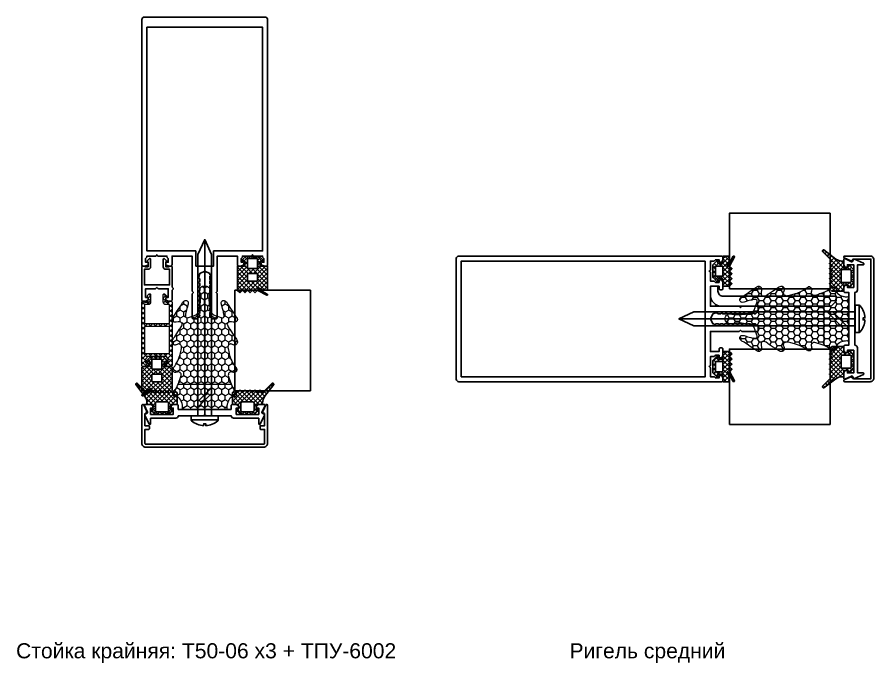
# Model space of a CAD drawing. Header units: millimetres. Extents: x 1744 to 18744, y -2272 to 2782.
# Drawn here: x 10888.4 to 11228.9, y 1152.5 to 1409.4 of the extents above; entities that cross this region are included whole.
import ezdxf

# ---------------------------------------------------------------- set-up
doc = ezdxf.new("R2010")
doc.units = ezdxf.units.MM
doc.linetypes.add('HIDDEN', pattern=[0.375, 0.25, -0.125])
for name, color, linetype, lineweight in [('2', 3, 'HIDDEN', 13), ('Уплотнители', 1, 'Continuous', 20), ('Штриховка', 1, 'Continuous', 5)]:
    doc.layers.add(name, color=color, linetype=linetype, lineweight=lineweight)
doc.layers.add('Steklopaket', color=5, linetype='Continuous')
doc.layers.add('подписи', color=7, linetype='Continuous')
doc.styles.get("Standard").update_dxf_attribs({"font": 'arial.ttf'})

# ---------------------------------------------------------------- blocks, each defined once
blk = doc.blocks.new('КП45548')
at = {"color": 146, "true_color": 0x105689}
blk.add_lwpolyline([(-25, 21.5, 0.414214), (-24.5, 21), (-23.57, 21, 0.116434), (-23.44, 21.03), (-22.67, 21.42, 0.284079), (-22.5, 21.69), (-22.5, 22.2, 0.414214), (-22.8, 22.5), (-23.5, 22.5), (-23.5, 24), (-23.09, 24.41, 0.198912), (-23, 24.62), (-23, 25), (-19.44, 25, 0.284079), (-19.17, 25.17), (-19, 25.5), (-18.83, 25.17, 0.284079), (-18.56, 25), (-15, 25), (-15, 24.62, 0.198912), (-14.91, 24.41), (-14.5, 24), (-14.5, 22.5), (-15.2, 22.5, 0.414214), (-15.5, 22.2), (-15.5, 21.69, 0.284079), (-15.33, 21.42), (-14.56, 21.03, 0.116434), (-14.43, 21), (-13.5, 21, 0.414214), (-13, 21.5), (-13, 25), (-5, 25), (-5, 11.12, 0.198912), (-4.91, 10.91), (-4.5, 10.5), (-4.91, 10.09, 0.198912), (-5, 9.88), (-5, 0.5, 0.414214), (-4.5, 0), (-3.12, 0, 0.198912), (-2.91, 0.09), (-2.09, 0.91, 0.198912), (-2, 1.12), (-2, 1.46, 0.284079), (-2.17, 1.73), (-2.5, 1.9), (-2.17, 2.07, 0.284079), (-2, 2.34), (-2, 3.26, 0.284079), (-2.17, 3.53), (-2.5, 3.7), (-2.17, 3.87, 0.284079), (-2, 4.14), (-2, 5.06, 0.284079), (-2.17, 5.33), (-2.5, 5.5), (-2.17, 5.67, 0.284079), (-2, 5.94), (-2, 6.86, 0.284079), (-2.17, 7.13), (-2.5, 7.3), (-2.17, 7.47, 0.284079), (-2, 7.74), (-2, 8.66, 0.284079), (-2.17, 8.93), (-2.5, 9.1), (-2.17, 9.27, 0.284079), (-2, 9.54), (-2, 10.46, 0.284079), (-2.17, 10.73), (-2.5, 10.9), (-2.17, 11.07, 0.284079), (-2, 11.34), (-2, 12.26, 0.284079), (-2.17, 12.53), (-2.5, 12.7), (-2.17, 12.87, 0.284079), (-2, 13.14), (-2, 14.06, 0.284079), (-2.17, 14.33), (-2.5, 14.5), (-2.17, 14.67, 0.284079), (-2, 14.94), (-2, 15.86, 0.284079), (-2.17, 16.13), (-2.5, 16.3), (-2, 18), (0, 19), (2, 18), (2, 17.64, 0.284079), (2.17, 17.37), (2.5, 17.2), (2.17, 17.03, 0.284079), (2, 16.76), (2, 15.84, 0.284079), (2.17, 15.57), (2.5, 15.4), (2.17, 15.23, 0.284079), (2, 14.96), (2, 14.04, 0.284079), (2.17, 13.77), (2.5, 13.6), (2.17, 13.43, 0.284079), (2, 13.16), (2, 12.24, 0.284079), (2.17, 11.97), (2.5, 11.8), (2.17, 11.63, 0.284079), (2, 11.36), (2, 10.44, 0.284079), (2.17, 10.17), (2.5, 10), (2.17, 9.83, 0.284079), (2, 9.56), (2, 8.64, 0.284079), (2.17, 8.37), (2.5, 8.2), (2.17, 8.03, 0.284079), (2, 7.76), (2, 6.84, 0.284079), (2.17, 6.57), (2.5, 6.4), (2.17, 6.23, 0.284079), (2, 5.96), (2, 5.04, 0.284079), (2.17, 4.77), (2.5, 4.6), (2.17, 4.43, 0.284079), (2, 4.16), (2, 3.24, 0.284079), (2.17, 2.97), (2.5, 2.8), (2.17, 2.63, 0.284079), (2, 2.36), (2, 1.12, 0.198912), (2.09, 0.91), (2.91, 0.09, 0.198912), (3.12, 0), (4.5, 0, 0.414214), (5, 0.5), (5, 9.88, 0.198912), (4.91, 10.09), (4.5, 10.5), (4.91, 10.91, 0.198912), (5, 11.12), (5, 25), (13, 25), (13, 21.5, 0.414214), (13.5, 21), (14.43, 21, 0.116434), (14.56, 21.03), (15.33, 21.42, 0.284079), (15.5, 21.69), (15.5, 22.2, 0.414214), (15.2, 22.5), (14.5, 22.5), (14.5, 24), (14.91, 24.41, 0.198912), (15, 24.62), (15, 25), (18.56, 25, 0.284079), (18.83, 25.17), (19, 25.5), (19.17, 25.17, 0.284079), (19.44, 25), (23, 25), (23, 24.62, 0.198912), (23.09, 24.41), (23.5, 24), (23.5, 22.5), (22.8, 22.5, 0.414214), (22.5, 22.2), (22.5, 21.69, 0.284079), (22.67, 21.42), (23.44, 21.03, 0.116434), (23.57, 21), (24.5, 21, 0.414214), (25, 21.5), (25, 119, 0.414214), (24, 120), (-24, 120, 0.414214), (-25, 119)], format="xyb", close=True, dxfattribs=at)
blk.add_lwpolyline([(-3.5, 27), (-3.5, 21), (3.5, 21), (3.5, 27), (23, 27), (23, 116), (-23, 116), (-23, 27)], close=True, dxfattribs=at)
blk = doc.blocks.new('ТПУ-6002')
at = {"true_color": 0xafd9aa}
h = blk.add_hatch(dxfattribs=at)
h.set_pattern_fill('ANSI37', color=9, scale=10, angle=180, style=0)
h.set_pattern_definition([(225, (359.6389, 110.4286), (0.8838835, -0.8838835), []), (315, (359.6389, 110.4286), (0.8838835, 0.8838835), [])])
edge = h.paths.add_edge_path(flags=16)
edge.add_line((1.75, -1), (-1.75, -1))
edge.add_arc((-1.75, -1.25), 0.25, 90, 180)
edge.add_line((-2, -1.25), (-2, -4.75))
edge.add_arc((-1.75, -4.75), 0.25, 180, 270)
edge.add_line((-1.75, -5), (1.75, -5))
edge.add_arc((1.75, -4.75), 0.25, 270, 360)
edge.add_line((2, -4.75), (2, -1.25))
edge.add_arc((1.75, -1.25), 0.25, 0, 90)
edge = h.paths.add_edge_path()
edge.add_line((2.37, -12.66), (4.04, -13.57))
edge.add_arc((4.16, -13.35), 0.25, 241.5196, 270)
edge.add_line((4.16, -13.6), (5.75, -13.6))
edge.add_arc((5.75, -13.35), 0.25, 270, 360)
edge.add_line((6, -13.35), (6, -4.25))
edge.add_arc((5.75, -4.25), 0.25, 0, 90)
edge.add_line((5.75, -4), (3.25, -4))
edge.add_arc((3.25, -3.75), 0.25, 180, 270, ccw=False)
edge.add_line((3, -3.75), (3, -2.25))
edge.add_arc((3.25, -2.25), 0.25, 90, 180, ccw=False)
edge.add_line((3.25, -2), (3.9, -2))
edge.add_arc((3.9, -1.75), 0.25, 270, 405.0646)
edge.add_line((4.08, -1.57), (2.57, -0.07))
edge.add_arc((2.4, -0.25), 0.25, 45.0646, 90)
edge.add_line((2.4, 0), (-2.4, 0))
edge.add_arc((-2.4, -0.25), 0.25, 90, 134.9354)
edge.add_line((-2.57, -0.07), (-4.08, -1.57))
edge.add_arc((-3.9, -1.75), 0.25, 134.9354, 270)
edge.add_line((-3.9, -2), (-3.25, -2))
edge.add_arc((-3.25, -2.25), 0.25, 0, 90, ccw=False)
edge.add_line((-3, -2.25), (-3, -3.75))
edge.add_arc((-3.25, -3.75), 0.25, -90, 0, ccw=False)
edge.add_line((-3.25, -4), (-5.75, -4))
edge.add_arc((-5.75, -4.25), 0.25, 90, 180)
edge.add_line((-6, -4.25), (-6, -13.5))
edge.add_arc((-5.75, -13.5), 0.25, 180, 225)
edge.add_line((-5.93, -13.67), (-5.18, -14.42))
edge.add_arc((-5, -14.25), 0.25, 225, 315)
edge.add_line((-4.82, -14.42), (-4.18, -13.78))
edge.add_arc((-4, -13.95), 0.25, 45, 135, ccw=False)
edge.add_line((-3.82, -13.78), (-3.18, -14.42))
edge.add_arc((-3, -14.25), 0.25, 225, 315)
edge.add_line((-2.82, -14.42), (-2.18, -13.78))
edge.add_arc((-2, -13.95), 0.25, 45, 135, ccw=False)
edge.add_line((-1.82, -13.78), (-1.18, -14.42))
edge.add_arc((-1, -14.25), 0.25, 225, 315)
edge.add_line((-0.82, -14.42), (-0.18, -13.78))
edge.add_arc((0, -13.95), 0.25, 45, 135, ccw=False)
edge.add_line((0.18, -13.78), (0.82, -14.42))
edge.add_arc((1, -14.25), 0.25, 225, 315)
edge.add_line((1.18, -14.42), (1.87, -13.73))
edge.add_arc((2.04, -13.91), 0.25, 61.5196, 135, ccw=False)
edge.add_line((2.16, -13.69), (5.63, -15.57))
edge.add_arc((5.75, -15.35), 0.25, 241.5196, 421.5196)
edge.add_line((5.87, -15.13), (2.13, -13.1))
edge.add_arc((2.25, -12.88), 0.25, 61.5196, 241.5196, ccw=False)
edge = h.paths.add_edge_path(flags=16)
edge.add_line((1.75, -7), (-1.75, -7))
edge.add_arc((-1.75, -7.25), 0.25, 90, 180)
edge.add_line((-2, -7.25), (-2, -9.75))
edge.add_arc((-1.75, -9.75), 0.25, 180, 270)
edge.add_line((-1.75, -10), (1.75, -10))
edge.add_arc((1.75, -9.75), 0.25, 270, 360)
edge.add_line((2, -9.75), (2, -7.25))
edge.add_arc((1.75, -7.25), 0.25, 0, 90)
at = {"color": 9, "true_color": 0xafd9aa}
for points in [[(2.37, -12.66), (4.04, -13.57, 0.124913), (4.16, -13.6), (5.75, -13.6, 0.414214), (6, -13.35), (6, -4.25, 0.414214), (5.75, -4), (3.25, -4, -0.414214), (3, -3.75), (3, -2.25, -0.414214), (3.25, -2), (3.9, -2, 0.668587), (4.08, -1.57), (2.57, -0.07, 0.198619), (2.4, 0), (-2.4, 0, 0.198619), (-2.57, -0.07), (-4.08, -1.57, 0.668587), (-3.9, -2), (-3.25, -2, -0.414214), (-3, -2.25), (-3, -3.75, -0.414214), (-3.25, -4), (-5.75, -4, 0.414214), (-6, -4.25), (-6, -13.5, 0.198912), (-5.93, -13.67), (-5.18, -14.42, 0.414214), (-4.82, -14.42), (-4.18, -13.78, -0.414214), (-3.82, -13.78), (-3.18, -14.42, 0.414214), (-2.82, -14.42), (-2.18, -13.78, -0.414214), (-1.82, -13.78), (-1.18, -14.42, 0.414214), (-0.82, -14.42), (-0.18, -13.78, -0.414214), (0.18, -13.78), (0.82, -14.42, 0.414214), (1.18, -14.42), (1.87, -13.73, -0.332076), (2.16, -13.69), (5.63, -15.57, 1), (5.87, -15.13), (2.13, -13.1, -1)], [(1.75, -1), (-1.75, -1, 0.414214), (-2, -1.25), (-2, -4.75, 0.414214), (-1.75, -5), (1.75, -5, 0.414214), (2, -4.75), (2, -1.25, 0.414214)], [(1.75, -7), (-1.75, -7, 0.414214), (-2, -7.25), (-2, -9.75, 0.414214), (-1.75, -10), (1.75, -10, 0.414214), (2, -9.75), (2, -7.25, 0.414214)]]:
    blk.add_lwpolyline(points, format="xyb", close=True, dxfattribs=at)
blk = doc.blocks.new('КПС 917')
blk.add_lwpolyline([(10.5, 1.08), (0.62, 1.08, 0.198912), (0.41, 0.99), (0, 0.58), (-0.41, 0.99, 0.198912), (-0.62, 1.08), (-10.5, 1.08, 0.414214), (-11.5, 2.08), (-21.5, 2.08), (-21.5, 4.28, 0.414214), (-21.8, 4.58), (-21.83, 4.58, 0.291473), (-22.1, 4.41), (-23.77, 0.83, 0.414214), (-23.63, 0.43), (-22.87, 0.08, -0.414214), (-22.73, -0.32), (-23.97, -2.99, 0.548619), (-23.7, -3.42), (-21.57, -3.42, 0.116434), (-21.44, -3.39), (-20.67, -3, 0.284079), (-20.5, -2.73), (-20.5, -2.22, 0.414214), (-20.8, -1.92), (-21.5, -1.92), (-21.5, 0.58), (-12.5, 0.58), (-12.5, -1.92), (-13.2, -1.92, 0.414214), (-13.5, -2.22), (-13.5, -2.73, 0.284079), (-13.33, -3), (-12.56, -3.39, 0.116434), (-12.43, -3.42), (-11, -3.42, 0.414214), (-10.5, -2.92), (-10.5, -1.42), (10.5, -1.42), (10.5, -2.92, 0.414214), (11, -3.42), (12.43, -3.42, 0.116434), (12.56, -3.39), (13.33, -3, 0.284079), (13.5, -2.73), (13.5, -2.22, 0.414214), (13.2, -1.92), (12.5, -1.92), (12.5, 0.58), (21.5, 0.58), (21.5, -1.92), (20.8, -1.92, 0.414214), (20.5, -2.22), (20.5, -2.73, 0.284079), (20.67, -3), (21.44, -3.39, 0.116434), (21.57, -3.42), (23.7, -3.42, 0.548619), (23.97, -2.99), (22.73, -0.32, -0.414214), (22.87, 0.08), (23.63, 0.43, 0.414214), (23.77, 0.83), (22.1, 4.41, 0.291473), (21.83, 4.58), (21.8, 4.58, 0.414214), (21.5, 4.28), (21.5, 2.08), (11.5, 2.08, 0.414214)], format="xyb", close=True)
blk = doc.blocks.new('ТПУ-007ММ')
at = {"true_color": 0xafd9aa}
h = blk.add_hatch(dxfattribs=at)
h.set_pattern_fill('ANSI37', color=9, scale=10, angle=180, style=0)
h.set_pattern_definition([(225, (-3851.0623, 2334.4012), (0.88388348, -0.88388348), []), (315, (-3851.0623, 2334.4012), (0.88388348, 0.88388348), [])])
edge = h.paths.add_edge_path(flags=16)
edge.add_line((2.1, -1), (-2.1, -1))
edge.add_arc((-2.1, -1.5), 0.5, 90, 180)
edge.add_line((-2.6, -1.5), (-2.6, -4.5))
edge.add_arc((-2.1, -4.5), 0.5, 180, 270)
edge.add_line((-2.1, -5), (2.1, -5))
edge.add_arc((2.1, -4.5), 0.5, 270, 360)
edge.add_line((2.6, -4.5), (2.6, -1.5))
edge.add_arc((2.1, -1.5), 0.5, 0, 90)
edge = h.paths.add_edge_path()
edge.add_arc((-3.85, -2.25), 0.25, 0, 90, ccw=False)
edge.add_line((-3.6, -2.25), (-3.6, -3.75))
edge.add_arc((-3.85, -3.75), 0.25, -90, 0, ccw=False)
edge.add_line((-3.85, -4), (-5.75, -4))
edge.add_arc((-5.75, -4.25), 0.25, 90, 180)
edge.add_line((-6, -4.25), (-6, -8.62))
edge.add_arc((-5.8, -8.62), 0.2, 180, 225)
edge.add_line((-5.94, -8.76), (-5.18, -9.53))
edge.add_arc((-5, -9.35), 0.25, 225, 315)
edge.add_line((-4.82, -9.53), (-4.18, -8.88))
edge.add_arc((-4, -9.06), 0.25, 45, 135, ccw=False)
edge.add_line((-3.82, -8.88), (-3.18, -9.53))
edge.add_arc((-3, -9.35), 0.25, 225, 315)
edge.add_line((-2.82, -9.53), (-2.18, -8.88))
edge.add_arc((-2, -9.06), 0.25, 45, 135, ccw=False)
edge.add_line((-1.82, -8.88), (-1.18, -9.53))
edge.add_arc((-1, -9.35), 0.25, 225, 315)
edge.add_line((-0.82, -9.53), (-0.18, -8.88))
edge.add_arc((0, -9.06), 0.25, 45, 135, ccw=False)
edge.add_line((0.18, -8.88), (0.82, -9.53))
edge.add_arc((1, -9.35), 0.25, 225, 315)
edge.add_line((1.18, -9.53), (1.82, -8.88))
edge.add_arc((2, -9.06), 0.25, 45, 135, ccw=False)
edge.add_line((2.18, -8.88), (2.82, -9.53))
edge.add_arc((3, -9.35), 0.25, 225, 315)
edge.add_line((3.18, -9.53), (3.82, -8.88))
edge.add_arc((4, -9.06), 0.25, 45, 135, ccw=False)
edge.add_line((4.18, -8.88), (4.82, -9.53))
edge.add_arc((5, -9.35), 0.25, 225, 315)
edge.add_line((5.18, -9.53), (5.82, -8.88))
edge.add_arc((6, -9.06), 0.25, 45, 135, ccw=False)
edge.add_line((6.18, -8.88), (9.82, -12.42))
edge.add_arc((10, -12.25), 0.25, 225, 315)
edge.add_line((10.18, -12.42), (10.39, -12.21))
edge.add_arc((10.21, -12.04), 0.25, 315, 380.2249)
edge.add_line((10.44, -11.95), (6.8, -7.06))
edge.add_arc((10, -4.67), 4, 180, 216.7605, ccw=False)
edge.add_line((6, -4.67), (6, -4.3))
edge.add_arc((5.7, -4.3), 0.3, 360, 450)
edge.add_line((5.7, -4), (3.85, -4))
edge.add_arc((3.85, -3.75), 0.25, 180, 270, ccw=False)
edge.add_line((3.6, -3.75), (3.6, -2.25))
edge.add_arc((3.85, -2.25), 0.25, 90, 180, ccw=False)
edge.add_line((3.85, -2), (4.1, -2))
edge.add_arc((4.1, -1.75), 0.25, 270, 405.0646)
edge.add_line((4.28, -1.57), (2.57, -0.07))
edge.add_arc((2.4, -0.25), 0.25, 45.0646, 90)
edge.add_line((2.4, 0), (-2.4, 0))
edge.add_arc((-2.4, -0.25), 0.25, 90, 134.9354)
edge.add_line((-2.57, -0.07), (-4.28, -1.57))
edge.add_arc((-4.1, -1.75), 0.25, 134.9354, 270)
edge.add_line((-4.1, -2), (-3.85, -2))
at = {"color": 9, "true_color": 0xafd9aa}
for points in [[(-3.85, -2, -0.414214), (-3.6, -2.25), (-3.6, -3.75, -0.414214), (-3.85, -4), (-5.75, -4, 0.414214), (-6, -4.25), (-6, -8.62, 0.198912), (-5.94, -8.76), (-5.18, -9.53, 0.414214), (-4.82, -9.53), (-4.18, -8.88, -0.414214), (-3.82, -8.88), (-3.18, -9.53, 0.414214), (-2.82, -9.53), (-2.18, -8.88, -0.414214), (-1.82, -8.88), (-1.18, -9.53, 0.414214), (-0.82, -9.53), (-0.18, -8.88, -0.414214), (0.18, -8.88), (0.82, -9.53, 0.414214), (1.18, -9.53), (1.82, -8.88, -0.414214), (2.18, -8.88), (2.82, -9.53, 0.414214), (3.18, -9.53), (3.82, -8.88, -0.414214), (4.18, -8.88), (4.82, -9.53, 0.414214), (5.18, -9.53), (5.82, -8.88, -0.414214), (6.18, -8.88), (9.82, -12.42, 0.414214), (10.18, -12.42), (10.39, -12.21, 0.292538), (10.44, -11.95), (6.8, -7.06, -0.161788), (6, -4.67), (6, -4.3, 0.414214), (5.7, -4), (3.85, -4, -0.414214), (3.6, -3.75), (3.6, -2.25, -0.414214), (3.85, -2), (4.1, -2, 0.668587), (4.28, -1.57), (2.57, -0.07, 0.198619), (2.4, 0), (-2.4, 0, 0.198619), (-2.57, -0.07), (-4.28, -1.57, 0.668587), (-4.1, -2)], [(2.1, -1), (-2.1, -1, 0.414214), (-2.6, -1.5), (-2.6, -4.5, 0.414214), (-2.1, -5), (2.1, -5, 0.414214), (2.6, -4.5), (2.6, -1.5, 0.414214)]]:
    blk.add_lwpolyline(points, format="xyb", close=True, dxfattribs=at)
blk = doc.blocks.new('КП45310')
at = {"color": 0}
blk.add_lwpolyline([(23.8, -4.26), (23.8, -8.78, -0.279739), (23.48, -9.31, 0.401559), (23.17, -10.23), (24.24, -12.52, 0.802585), (25, -12.36), (25, 2.74, 0.414214), (23.5, 4.24), (-23.5, 4.24, 0.414214), (-25, 2.74), (-25, -12.36, 0.802585), (-24.24, -12.52), (-23.17, -10.23, 0.401559), (-23.48, -9.31, -0.279739), (-23.8, -8.78), (-23.8, -4.26), (-22.3, -4.26, 0.414214), (-22, -3.96), (-22, -3.06, 0.414214), (-22.3, -2.76), (-23.8, -2.76), (-23.8, 2.74, -0.414214), (-23.5, 3.04), (23.5, 3.04, -0.414214), (23.8, 2.74), (23.8, -2.76), (22.3, -2.76, 0.414214), (22, -3.06), (22, -3.96, 0.414214), (22.3, -4.26)], format="xyb", close=True, dxfattribs=at)
blk = doc.blocks.new('ВС 5.5х70 А2 DIN7504-K')
for p, q in [((0, 0), (0, -70)), ((-5.4, -71.69), (5.4, -71.69))]:
    blk.add_line(p, q)
for points in [[(2.75, -70), (2.75, -5.9), (0, 0), (-2.75, -5.9), (-2.75, -70)], [(-2.75, -66.67), (2.75, -61.17), (2.75, -58.88), (-2.75, -64.38)]]:
    blk.add_lwpolyline(points, close=True)
blk.add_lwpolyline([(-0.39, -73.94, -0.161849), (-5.22, -72.08, -0.223888), (-5.4, -71.69), (-5.4, -70), (5.4, -70), (5.4, -71.69, -0.223888), (5.22, -72.08, -0.161849), (0.39, -73.94), (0.39, -73.24), (-0.39, -73.24)], format="xyb", close=True)
blk = doc.blocks.new('КП45550')
at = {"color": 217, "true_color": 0x93278f}
blk.add_lwpolyline([(-5, 6.38, -0.198912), (-4.91, 6.59), (-4.5, 7), (-4.91, 7.41, -0.198912), (-5, 7.62), (-5, 19), (-13, 19), (-13, 15.5), (-12, 15.5, -0.414214), (-11.5, 15), (-11.5, 14.5, -0.414214), (-12, 14), (-14.43, 14, -0.116434), (-14.56, 14.03), (-15.33, 14.42, -0.284079), (-15.5, 14.69), (-15.5, 15.2, -0.414214), (-15.2, 15.5), (-14.5, 15.5), (-14.5, 17), (-14.91, 17.41, -0.198912), (-15, 17.62), (-15, 19), (-18.56, 19, -0.284079), (-18.83, 19.17), (-19, 19.5), (-19.17, 19.17, -0.284079), (-19.44, 19), (-23, 19), (-23, 17.62, -0.198912), (-23.09, 17.41), (-23.5, 17), (-23.5, 15.5), (-22.8, 15.5, -0.414214), (-22.5, 15.2), (-22.5, 14.69, -0.284079), (-22.67, 14.42), (-23.44, 14.03, -0.116434), (-23.57, 14), (-24.5, 14, -0.414214), (-25, 14.5), (-25, 119, -0.414214), (-24, 120), (24, 120, -0.414214), (25, 119), (25, 14.5, -0.414214), (24.5, 14), (23.57, 14, -0.116434), (23.44, 14.03), (22.67, 14.42, -0.284079), (22.5, 14.69), (22.5, 15.2, -0.414214), (22.8, 15.5), (23.5, 15.5), (23.5, 17), (23.09, 17.41, -0.198912), (23, 17.62), (23, 19), (19.44, 19, -0.284079), (19.17, 19.17), (19, 19.5), (18.83, 19.17, -0.284079), (18.56, 19), (15, 19), (15, 17.62, -0.198912), (14.91, 17.41), (14.5, 17), (14.5, 15.5), (15.2, 15.5, -0.414214), (15.5, 15.2), (15.5, 14.69, -0.284079), (15.33, 14.42), (14.56, 14.03, -0.116434), (14.43, 14), (12, 14, -0.414214), (11.5, 14.5), (11.5, 15, -0.414214), (12, 15.5), (13, 15.5), (13, 19), (5, 19), (5, 7.62, -0.198912), (4.91, 7.41), (4.5, 7), (4.91, 6.59, -0.198912), (5, 6.38), (5, 0.5, -0.414214), (4.5, 0), (3.12, 0, -0.198912), (2.91, 0.09), (2.09, 0.91, -0.198912), (2, 1.12), (2, 1.46, -0.284079), (2.17, 1.73), (2.5, 1.9), (2.17, 2.07, -0.284079), (2, 2.34), (2, 3.26, -0.284079), (2.17, 3.53), (2.5, 3.7), (2.17, 3.87, -0.284079), (2, 4.14), (2, 5.06, -0.284079), (2.17, 5.33), (2.5, 5.5), (2.17, 5.67, -0.284079), (2, 5.94), (2, 6.86, -0.284079), (2.17, 7.13), (2.5, 7.3), (2.17, 7.47, -0.284079), (2, 7.74), (2, 8.66, -0.284079), (2.17, 8.93), (2.5, 9.1), (2.17, 9.27, -0.284079), (2, 9.54), (2, 10.46, -0.284079), (2.17, 10.73), (2.5, 10.9), (2.17, 11.07, -0.284079), (2, 11.34), (2, 12.26, -0.284079), (2.17, 12.53), (2.5, 12.7), (2.17, 12.87, -0.284079), (2, 13.14), (2, 14.06, -0.284079), (2.17, 14.33), (2.5, 14.5), (2.17, 14.67, -0.284079), (2, 14.94), (2, 15.86, -0.284079), (2.17, 16.13), (2.5, 16.3), (2, 18), (0, 19), (-2, 18), (-2, 17.64, -0.284079), (-2.17, 17.37), (-2.5, 17.2), (-2.17, 17.03, -0.284079), (-2, 16.76), (-2, 15.84, -0.284079), (-2.17, 15.57), (-2.5, 15.4), (-2.17, 15.23, -0.284079), (-2, 14.96), (-2, 14.04, -0.284079), (-2.17, 13.77), (-2.5, 13.6), (-2.17, 13.43, -0.284079), (-2, 13.16), (-2, 12.24, -0.284079), (-2.17, 11.97), (-2.5, 11.8), (-2.17, 11.63, -0.284079), (-2, 11.36), (-2, 10.44, -0.284079), (-2.17, 10.17), (-2.5, 10), (-2.17, 9.83, -0.284079), (-2, 9.56), (-2, 8.64, -0.284079), (-2.17, 8.37), (-2.5, 8.2), (-2.17, 8.03, -0.284079), (-2, 7.76), (-2, 6.84, -0.284079), (-2.17, 6.57), (-2.5, 6.4), (-2.17, 6.23, -0.284079), (-2, 5.96), (-2, 5.04, -0.284079), (-2.17, 4.77), (-2.5, 4.6), (-2.17, 4.43, -0.284079), (-2, 4.16), (-2, 3.24, -0.284079), (-2.17, 2.97), (-2.5, 2.8), (-2.17, 2.63, -0.284079), (-2, 2.36), (-2, 1.12, -0.198912), (-2.09, 0.91), (-2.91, 0.09, -0.198912), (-3.12, 0), (-4.5, 0, -0.414214), (-5, 0.5)], format="xyb", close=True, dxfattribs=at)
blk.add_lwpolyline([(23, 21), (-23, 21), (-23, 118), (23, 118)], close=True, dxfattribs=at)
blk = doc.blocks.new('ТПУ-6001')
at = {"true_color": 0xafd9aa}
h = blk.add_hatch(dxfattribs=at)
h.set_pattern_fill('ANSI37', color=9, scale=10, angle=180, style=0)
h.set_pattern_definition([(225, (-3851.2058, 2316.4733), (0.88388348, -0.88388348), []), (315, (-3851.2058, 2316.4733), (0.88388348, 0.88388348), [])])
edge = h.paths.add_edge_path(flags=16)
edge.add_line((1.75, -1), (-1.75, -1))
edge.add_arc((-1.75, -1.25), 0.25, 90, 180)
edge.add_line((-2, -1.25), (-2, -3.75))
edge.add_arc((-1.75, -3.75), 0.25, 180, 270)
edge.add_line((-1.75, -4), (1.75, -4))
edge.add_arc((1.75, -3.75), 0.25, 270, 360)
edge.add_line((2, -3.75), (2, -1.25))
edge.add_arc((1.75, -1.25), 0.25, 0, 90)
edge = h.paths.add_edge_path()
edge.add_line((2.37, -5.66), (4.04, -6.57))
edge.add_arc((4.16, -6.35), 0.25, 241.5196, 270)
edge.add_line((4.16, -6.6), (5.75, -6.6))
edge.add_arc((5.75, -6.35), 0.25, 270, 360)
edge.add_line((6, -6.35), (6, -4.25))
edge.add_arc((5.75, -4.25), 0.25, 0, 90)
edge.add_line((5.75, -4), (3.25, -4))
edge.add_arc((3.25, -3.75), 0.25, 180, 270, ccw=False)
edge.add_line((3, -3.75), (3, -2.25))
edge.add_arc((3.25, -2.25), 0.25, 90, 180, ccw=False)
edge.add_line((3.25, -2), (3.9, -2))
edge.add_arc((3.9, -1.75), 0.25, 270, 405.0646)
edge.add_line((4.08, -1.57), (2.57, -0.07))
edge.add_arc((2.4, -0.25), 0.25, 45.0646, 90)
edge.add_line((2.4, 0), (-2.4, 0))
edge.add_arc((-2.4, -0.25), 0.25, 90, 134.9354)
edge.add_line((-2.57, -0.07), (-4.08, -1.57))
edge.add_arc((-3.9, -1.75), 0.25, 134.9354, 270)
edge.add_line((-3.9, -2), (-3.25, -2))
edge.add_arc((-3.25, -2.25), 0.25, 0, 90, ccw=False)
edge.add_line((-3, -2.25), (-3, -3.75))
edge.add_arc((-3.25, -3.75), 0.25, -90, 0, ccw=False)
edge.add_line((-3.25, -4), (-5.75, -4))
edge.add_arc((-5.75, -4.25), 0.25, 90, 180)
edge.add_line((-6, -4.25), (-6, -6.5))
edge.add_arc((-5.75, -6.5), 0.25, 180, 225)
edge.add_line((-5.93, -6.67), (-5.18, -7.42))
edge.add_arc((-5, -7.25), 0.25, 225, 315)
edge.add_line((-4.82, -7.42), (-4.18, -6.78))
edge.add_arc((-4, -6.95), 0.25, 45, 135, ccw=False)
edge.add_line((-3.82, -6.78), (-3.18, -7.42))
edge.add_arc((-3, -7.25), 0.25, 225, 315)
edge.add_line((-2.82, -7.42), (-2.18, -6.78))
edge.add_arc((-2, -6.95), 0.25, 45, 135, ccw=False)
edge.add_line((-1.82, -6.78), (-1.18, -7.42))
edge.add_arc((-1, -7.25), 0.25, 225, 315)
edge.add_line((-0.82, -7.42), (-0.18, -6.78))
edge.add_arc((0, -6.95), 0.25, 45, 135, ccw=False)
edge.add_line((0.18, -6.78), (0.82, -7.42))
edge.add_arc((1, -7.25), 0.25, 225, 315)
edge.add_line((1.18, -7.42), (1.87, -6.73))
edge.add_arc((2.04, -6.91), 0.25, 61.5196, 135, ccw=False)
edge.add_line((2.16, -6.69), (5.63, -8.57))
edge.add_arc((5.75, -8.35), 0.25, 241.5196, 421.5196)
edge.add_line((5.87, -8.13), (2.13, -6.1))
edge.add_arc((2.25, -5.88), 0.25, 61.5196, 241.5196, ccw=False)
at = {"color": 9, "true_color": 0xafd9aa}
for points in [[(2.37, -5.66), (4.04, -6.57, 0.124913), (4.16, -6.6), (5.75, -6.6, 0.414214), (6, -6.35), (6, -4.25, 0.414214), (5.75, -4), (3.25, -4, -0.414214), (3, -3.75), (3, -2.25, -0.414214), (3.25, -2), (3.9, -2, 0.668587), (4.08, -1.57), (2.57, -0.07, 0.198619), (2.4, 0), (-2.4, 0, 0.198619), (-2.57, -0.07), (-4.08, -1.57, 0.668587), (-3.9, -2), (-3.25, -2, -0.414214), (-3, -2.25), (-3, -3.75, -0.414214), (-3.25, -4), (-5.75, -4, 0.414214), (-6, -4.25), (-6, -6.5, 0.198912), (-5.93, -6.67), (-5.18, -7.42, 0.414214), (-4.82, -7.42), (-4.18, -6.78, -0.414214), (-3.82, -6.78), (-3.18, -7.42, 0.414214), (-2.82, -7.42), (-2.18, -6.78, -0.414214), (-1.82, -6.78), (-1.18, -7.42, 0.414214), (-0.82, -7.42), (-0.18, -6.78, -0.414214), (0.18, -6.78), (0.82, -7.42, 0.414214), (1.18, -7.42), (1.87, -6.73, -0.332076), (2.16, -6.69), (5.63, -8.57, 1), (5.87, -8.13), (2.13, -6.1, -1)], [(1.75, -1), (-1.75, -1, 0.414214), (-2, -1.25), (-2, -3.75, 0.414214), (-1.75, -4), (1.75, -4, 0.414214), (2, -3.75), (2, -1.25, 0.414214)]]:
    blk.add_lwpolyline(points, format="xyb", close=True, dxfattribs=at)
blk = doc.blocks.new('КП45309')
at = {"color": 0}
blk.add_lwpolyline([(-23.5, 2.52), (23.5, 2.52, -0.414214), (25, 1.02), (25, -9.08, -0.802585), (24.24, -9.24), (23.17, -6.95, -0.401559), (23.48, -6.03, 0.279739), (23.8, -5.5), (23.8, 1.32), (-23.8, 1.32), (-23.8, -5.5, 0.279739), (-23.48, -6.03, -0.401559), (-23.17, -6.95), (-24.24, -9.24, -0.802585), (-25, -9.08), (-25, 1.02, -0.414214)], format="xyb", close=True, dxfattribs=at)
blk = doc.blocks.new('КПС 030')
at = {"color": 0}
blk.add_lwpolyline([(1, 0, -0.414214), (1.5, -0.5), (1.5, -3.5, -0.414214), (-3, -8), (-46.29, -8, -0.198912), (-46.65, -7.85), (-48.35, -6.15, -0.198912), (-48.5, -5.79), (-48.5, -4.5, -0.414214), (-48, -4), (-3.5, -4, 0.414214), (-1.5, -2), (-1.5, -0.5, -0.414214), (-1, 0)], format="xyb", close=True, dxfattribs=at)
blk = doc.blocks.new('КПС 297')
blk.add_lwpolyline([(6.09, 0.96, 0.198912), (6, 0.75), (6, -7.2, -0.414214), (5.7, -7.5), (5.1, -7.5, -0.414214), (4.8, -7.2), (3.5, -7.2), (3.5, -8.99, 0.198912), (3.59, -9.2), (3.71, -9.33, -0.414214), (3.71, -9.75), (3.06, -10.4, -0.668179), (2.5, -10.17), (2.5, -7.2, -0.414214), (3.5, -6.2), (5, -6.2), (5, 0), (-5, 0), (-5, -6.2), (-3.5, -6.2, -0.414214), (-2.5, -7.2), (-2.5, -10.17, -0.668179), (-3.06, -10.4), (-3.71, -9.75, -0.414214), (-3.71, -9.33), (-3.59, -9.2, 0.198912), (-3.5, -8.99), (-3.5, -7.2), (-4.8, -7.2, -0.414214), (-5.1, -7.5), (-5.7, -7.5, -0.414214), (-6, -7.2), (-6, 6, -0.414214), (-5.5, 6.5), (-4.57, 6.5, -0.116434), (-4.44, 6.47), (-3.67, 6.08, -0.284079), (-3.5, 5.81), (-3.5, 5.3, -0.414214), (-3.8, 5), (-4.5, 5), (-4.5, 1.5), (-0.62, 1.5, -0.198912), (-0.41, 1.41), (0, 1), (0.41, 1.41, -0.198912), (0.62, 1.5), (4.5, 1.5), (4.5, 5), (3.8, 5, -0.414214), (3.5, 5.3), (3.5, 5.81, -0.284079), (3.67, 6.08), (4.44, 6.47, -0.116434), (4.57, 6.5), (5.5, 6.5, -0.414214), (6, 6), (6, 2.25, 0.198912), (6.09, 2.04), (6.41, 1.71, -0.414214), (6.41, 1.29)], format="xyb", close=True)
blk = doc.blocks.new('Т50-07')
at = {"layer": 'Штриховка', "lineweight": 5}
h = blk.add_hatch(dxfattribs=at)
h.set_pattern_fill('ANSI37', color=256, scale=11.2, angle=90, style=0)
h.set_pattern_definition([(135, (-11406.9071, 3792.9893), (-0.9899495, -0.9899495), []), (225, (-11406.9071, 3792.9893), (0.9899495, -0.9899495), [])])
h.paths.add_polyline_path([(1.2, 5), (1.2, -5), (12, -5), (12, 5)], flags=16)
edge = h.paths.add_edge_path()
edge.add_line((0, 5), (-7.5, 5))
edge.add_line((-7.5, 5), (-7.5, 3.5))
edge.add_arc((-8.5, 3.5), 1, -90, 0, ccw=False)
edge.add_line((-8.5, 2.5), (-11.48, 2.5))
edge.add_arc((-11.48, 2.82), 0.317, 135, 270, ccw=False)
edge.add_line((-11.71, 3.04), (-11.04, 3.71))
edge.add_arc((-10.82, 3.5), 0.3, 45, 135, ccw=False)
edge.add_line((-10.61, 3.71), (-10.4, 3.5))
edge.add_line((-10.4, 3.5), (-8.5, 3.5))
edge.add_line((-8.5, 3.5), (-8.5, 4.8))
edge.add_arc((-8.5, 5.1), 0.3, 180, 270, ccw=False)
edge.add_line((-8.8, 5.1), (-8.8, 5.7))
edge.add_arc((-8.5, 5.7), 0.3, 90, 180, ccw=False)
edge.add_line((-8.5, 6), (16.7, 6))
edge.add_arc((16.7, 5.5), 0.5, 0, 90, ccw=False)
edge.add_line((17.2, 5.5), (17.2, 4.57))
edge.add_arc((16.9, 4.57), 0.3, -26.5651, 0, ccw=False)
edge.add_line((17.17, 4.44), (16.78, 3.67))
edge.add_arc((16.51, 3.8), 0.3, 270, 333.4349, ccw=False)
edge.add_line((16.51, 3.5), (16, 3.5))
edge.add_arc((16, 3.8), 0.3, 180, 270, ccw=False)
edge.add_line((15.7, 3.8), (15.7, 4.5))
edge.add_line((15.7, 4.5), (14.2, 4.5))
edge.add_line((14.2, 4.5), (13.79, 4.09))
edge.add_arc((13.58, 4.3), 0.3, 270, 315, ccw=False)
edge.add_line((13.58, 4), (13.2, 4))
edge.add_line((13.2, 4), (13.2, 0.62))
edge.add_arc((12.9, 0.62), 0.3, -45, 0, ccw=False)
edge.add_line((13.11, 0.41), (12.7, 0))
edge.add_line((12.7, 0), (13.11, -0.41))
edge.add_arc((12.9, -0.62), 0.3, 0, 45, ccw=False)
edge.add_line((13.2, -0.62), (13.2, -4))
edge.add_line((13.2, -4), (13.58, -4))
edge.add_arc((13.58, -4.3), 0.3, 45, 90, ccw=False)
edge.add_line((13.79, -4.09), (14.2, -4.5))
edge.add_line((14.2, -4.5), (15.7, -4.5))
edge.add_line((15.7, -4.5), (15.7, -3.8))
edge.add_arc((16, -3.8), 0.3, 90, 180, ccw=False)
edge.add_line((16, -3.5), (16.51, -3.5))
edge.add_arc((16.51, -3.8), 0.3, 26.5651, 90, ccw=False)
edge.add_line((16.78, -3.67), (17.17, -4.44))
edge.add_arc((16.9, -4.57), 0.3, 0, 26.5651, ccw=False)
edge.add_line((17.2, -4.57), (17.2, -5.5))
edge.add_arc((16.7, -5.5), 0.5, -90, 0, ccw=False)
edge.add_line((16.7, -6), (-8.5, -6))
edge.add_arc((-8.5, -5.7), 0.3, 180, 270, ccw=False)
edge.add_line((-8.8, -5.7), (-8.8, -5.1))
edge.add_arc((-8.5, -5.1), 0.3, 90, 180, ccw=False)
edge.add_line((-8.5, -4.8), (-8.5, -3.5))
edge.add_line((-8.5, -3.5), (-10.4, -3.5))
edge.add_line((-10.4, -3.5), (-10.61, -3.71))
edge.add_arc((-10.82, -3.5), 0.3, 225, 315, ccw=False)
edge.add_line((-11.04, -3.71), (-11.71, -3.04))
edge.add_arc((-11.48, -2.82), 0.317, 90, 225, ccw=False)
edge.add_line((-11.48, -2.5), (-8.5, -2.5))
edge.add_arc((-8.5, -3.5), 1, 0, 90, ccw=False)
edge.add_line((-7.5, -3.5), (-7.5, -5))
edge.add_line((-7.5, -5), (0, -5))
edge.add_line((0, -5), (0, 5))
at = {"layer": 'Уплотнители'}
blk.add_lwpolyline([(0, 5), (-7.5, 5), (-7.5, 3.5, -0.414214), (-8.5, 2.5), (-11.48, 2.5, -0.668179), (-11.71, 3.04), (-11.04, 3.71, -0.414214), (-10.61, 3.71), (-10.4, 3.5), (-8.5, 3.5), (-8.5, 4.8, -0.414214), (-8.8, 5.1), (-8.8, 5.7, -0.414214), (-8.5, 6), (16.7, 6, -0.414214), (17.2, 5.5), (17.2, 4.57, -0.116434), (17.17, 4.44), (16.78, 3.67, -0.284079), (16.51, 3.5), (16, 3.5, -0.414214), (15.7, 3.8), (15.7, 4.5), (14.2, 4.5), (13.79, 4.09, -0.198912), (13.58, 4), (13.2, 4), (13.2, 0.62, -0.198912), (13.11, 0.41), (12.7, 0), (13.11, -0.41, -0.198912), (13.2, -0.62), (13.2, -4), (13.58, -4, -0.198912), (13.79, -4.09), (14.2, -4.5), (15.7, -4.5), (15.7, -3.8, -0.414214), (16, -3.5), (16.51, -3.5, -0.284079), (16.78, -3.67), (17.17, -4.44, -0.116434), (17.2, -4.57), (17.2, -5.5, -0.414214), (16.7, -6), (-8.5, -6, -0.414214), (-8.8, -5.7), (-8.8, -5.1, -0.414214), (-8.5, -4.8), (-8.5, -3.5), (-10.4, -3.5), (-10.61, -3.71, -0.414214), (-11.04, -3.71), (-11.71, -3.04, -0.668179), (-11.48, -2.5), (-8.5, -2.5, -0.414214), (-7.5, -3.5), (-7.5, -5), (0, -5)], format="xyb", close=True, dxfattribs=at)
blk.add_lwpolyline([(1.2, 5), (1.2, -5), (12, -5), (12, 5)], close=True, dxfattribs=at)
blk = doc.blocks.new('Adifoam 530.121 49')
at = {"layer": 'Уплотнители', "true_color": 0xf26722}
h = blk.add_hatch(dxfattribs=at)
h.set_pattern_fill('HONEY', color=30, scale=0.5)
h.set_pattern_definition([(0, (-5098.4201, -1689.7389), (2.38125, 1.37481532), [1.5875, -3.175]), (120, (-5098.4201, -1689.7389), (-2.38125, 1.37481533), [1.5875, -3.175]), (60, (-5098.4201, -1689.7389), (5e-09, 2.74963065), [-3.175, 1.5875])])
h.paths.add_polyline_path([(-49.06, -8.88), (-48.89, -8.85), (-48.52, -8.81), (-48.08, -8.8), (-47.69, -8.82), (-47.31, -8.86), (-46.93, -8.93), (-46.68, -9), (-45.82, -9.31), (-45.36, -9.55), (-44.82, -9.91), (-44.6, -10.11), (-44.29, -10.5), (-44.15, -10.76), (-44.11, -11.23), (-44.08, -11.7), (-44.05, -11.83), (-43.99, -12.02), (-43.89, -12.2), (-43.77, -12.35), (-43.66, -12.44), (-43.44, -12.55), (-43.25, -12.6), (-43.05, -12.62), (-42.61, -12.56), (-42.28, -12.42), (-41.95, -12.22), (-41.35, -11.75), (-41, -11.51), (-40.33, -11.11), (-39.62, -10.78), (-38.9, -10.49), (-38.17, -10.24), (-36.34, -9.62), (-35.93, -9.48), (-35.55, -9.38), (-35.12, -9.39), (-34.98, -9.42), (-34.8, -9.5), (-34.63, -9.6), (-34.44, -9.76), (-34.34, -9.88), (-34.23, -10.05), (-34.16, -10.23), (-34.13, -10.37), (-34.14, -10.62), (-34.22, -10.95), (-34.31, -11.19), (-34.41, -11.63), (-34.4, -11.76), (-34.36, -11.95), (-34.29, -12.14), (-34.18, -12.32), (-33.96, -12.53), (-33.88, -12.58), (-33.69, -12.67), (-33.5, -12.71), (-33.3, -12.73), (-33.08, -12.71), (-32.91, -12.67), (-32.74, -12.59), (-32.41, -12.39), (-31.85, -11.94), (-31.13, -11.44), (-29.77, -10.74), (-29.03, -10.42), (-28.3, -10.13), (-27.56, -9.89), (-26.06, -9.54), (-25.47, -9.41), (-24.89, -9.28), (-24.5, -9.22), (-24.11, -9.24), (-23.89, -9.29), (-23.74, -9.36), (-23.57, -9.46), (-23.41, -9.58), (-23.27, -9.73), (-23.14, -9.94), (-23.09, -10.08), (-23.05, -10.27), (-23.04, -10.47), (-23.08, -10.67), (-23.23, -11.02), (-23.41, -11.37), (-23.44, -11.47), (-23.47, -11.75), (-23.45, -11.95), (-23.4, -12.15), (-23.32, -12.34), (-23.24, -12.47), (-23.08, -12.67), (-22.93, -12.79), (-22.76, -12.9), (-22.63, -12.95), (-22.4, -12.99), (-22.2, -13), (-21.81, -12.92), (-21.44, -12.78), (-21.08, -12.58), (-20.75, -12.37), (-20.16, -11.95), (-18.81, -11.07), (-17.2, -10.01), (-16.88, -9.77), (-16.24, -9.33), (-15.86, -9.14), (-15.49, -9.02), (-15.29, -8.98), (-15.09, -8.97), (-14.85, -9.02), (-14.57, -9.2), (-14.44, -9.36), (-14.31, -9.58), (-14.24, -9.91), (-14.24, -10.1), (-14.29, -10.58), (-14.38, -11.29), (-14.39, -11.68), (-14.32, -12.1), (-14.19, -12.43), (-14.08, -12.6), (-13.89, -12.78), (-13.78, -12.85), (-13.6, -12.93), (-13.4, -12.98), (-13.13, -12.98), (-13.02, -12.96), (-12.83, -12.9), (-12.5, -12.7), (-12.13, -12.42), (-11.2, -11.77), (-9.9, -10.95), (-9.27, -10.51), (-7.43, -9.3), (-6.59, -8.85), (-6.28, -8.61), (-5.96, -8.25), (-5.83, -7.98), (-5.77, -7.79), (-5.74, -7.59), (-5.74, -7.39), (-5.77, -7.25), (-5.87, -7.02), (-5.99, -6.86), (-6.13, -6.74), (-6.31, -6.64), (-6.5, -6.59), (-6.69, -6.57), (-7.3, -6.63), (-7.51, -6.68), (-8.25, -6.91), (-8.88, -7.13), (-10.11, -7.42), (-10.49, -7.5), (-11.25, -7.64), (-11.7, -7.69), (-12.07, -7.69), (-12.26, -7.65), (-12.4, -7.57), (-12.53, -7.41), (-12.6, -7.22), (-12.65, -6.87), (-12.55, -6.43), (-12.22, -5.7), (-11.97, -4.99), (-11.71, -4.11), (-11.62, -3.86), (-11.45, -3.5), (-11.24, -3.18), (-10.96, -2.91), (-10.64, -2.69), (-10.2, -2.48), (-9.91, -2.37), (-9.54, -2.25), (-8.51, -2.02), (-8.02, -1.93), (-7.25, -1.81), (-6.41, -1.72), (-5.69, -1.68), (-4.91, -1.68), (-4.33, -1.7), (-3.36, -1.78), (-1.63, -2.02), (-1.43, -2.01), (-0.95, -1.88), (-0.7, -1.74), (-0.41, -1.47), (-0.17, -1.12), (-0.04, -0.76), (0, -0.53), (0, 0), (0, 0.53), (-0.04, 0.76), (-0.17, 1.12), (-0.41, 1.47), (-0.7, 1.74), (-0.95, 1.88), (-1.43, 2.01), (-1.63, 2.02), (-3.36, 1.78), (-4.33, 1.7), (-4.91, 1.68), (-5.69, 1.68), (-6.41, 1.72), (-7.25, 1.81), (-8.02, 1.93), (-8.51, 2.02), (-9.54, 2.25), (-9.91, 2.37), (-10.2, 2.48), (-10.64, 2.69), (-10.96, 2.91), (-11.24, 3.18), (-11.45, 3.5), (-11.62, 3.86), (-11.71, 4.11), (-11.97, 4.99), (-12.22, 5.7), (-12.55, 6.43), (-12.64, 6.81), (-12.64, 6.94), (-12.6, 7.22), (-12.53, 7.41), (-12.4, 7.57), (-12.26, 7.65), (-12.07, 7.69), (-11.7, 7.69), (-11.25, 7.64), (-10.49, 7.5), (-10.11, 7.42), (-8.88, 7.13), (-8.25, 6.91), (-7.51, 6.68), (-7.3, 6.63), (-6.69, 6.57), (-6.5, 6.59), (-6.31, 6.64), (-6.13, 6.74), (-5.99, 6.86), (-5.87, 7.02), (-5.77, 7.25), (-5.74, 7.39), (-5.74, 7.59), (-5.77, 7.79), (-5.83, 7.98), (-5.96, 8.25), (-6.28, 8.61), (-6.59, 8.85), (-7.43, 9.3), (-9.27, 10.51), (-9.9, 10.95), (-11.2, 11.77), (-12.13, 12.42), (-12.5, 12.7), (-12.83, 12.9), (-13.02, 12.96), (-13.13, 12.98), (-13.4, 12.98), (-13.6, 12.93), (-13.78, 12.85), (-13.89, 12.78), (-14.08, 12.6), (-14.19, 12.43), (-14.32, 12.1), (-14.39, 11.68), (-14.38, 11.29), (-14.29, 10.58), (-14.24, 10.1), (-14.24, 9.91), (-14.31, 9.58), (-14.44, 9.36), (-14.57, 9.2), (-14.85, 9.02), (-15.09, 8.97), (-15.29, 8.98), (-15.49, 9.02), (-15.86, 9.14), (-16.24, 9.33), (-16.88, 9.77), (-17.2, 10.01), (-18.81, 11.07), (-20.16, 11.95), (-20.75, 12.37), (-21.08, 12.58), (-21.44, 12.78), (-21.81, 12.92), (-22.2, 13), (-22.4, 12.99), (-22.63, 12.95), (-22.76, 12.9), (-22.93, 12.79), (-23.08, 12.67), (-23.24, 12.47), (-23.32, 12.34), (-23.4, 12.15), (-23.45, 11.95), (-23.47, 11.75), (-23.44, 11.47), (-23.41, 11.37), (-23.23, 11.02), (-23.08, 10.67), (-23.04, 10.47), (-23.05, 10.27), (-23.09, 10.08), (-23.14, 9.94), (-23.27, 9.73), (-23.41, 9.58), (-23.57, 9.46), (-23.74, 9.36), (-23.89, 9.29), (-24.11, 9.24), (-24.5, 9.22), (-24.89, 9.28), (-25.47, 9.41), (-26.06, 9.54), (-27.56, 9.89), (-28.3, 10.13), (-29.03, 10.42), (-29.77, 10.74), (-31.13, 11.44), (-31.85, 11.94), (-32.41, 12.39), (-32.74, 12.59), (-32.91, 12.67), (-33.08, 12.71), (-33.3, 12.73), (-33.5, 12.71), (-33.69, 12.67), (-33.88, 12.58), (-33.96, 12.53), (-34.18, 12.32), (-34.29, 12.14), (-34.36, 11.95), (-34.4, 11.76), (-34.41, 11.63), (-34.31, 11.19), (-34.22, 10.95), (-34.14, 10.62), (-34.13, 10.37), (-34.16, 10.23), (-34.23, 10.05), (-34.34, 9.88), (-34.44, 9.76), (-34.63, 9.6), (-34.8, 9.5), (-35.06, 9.39), (-35.55, 9.38), (-35.93, 9.48), (-36.34, 9.62), (-38.17, 10.24), (-38.9, 10.49), (-39.62, 10.78), (-40.33, 11.11), (-41, 11.51), (-41.35, 11.75), (-41.95, 12.22), (-42.28, 12.42), (-42.61, 12.56), (-43.05, 12.62), (-43.25, 12.6), (-43.44, 12.55), (-43.66, 12.44), (-43.77, 12.35), (-43.89, 12.2), (-43.99, 12.02), (-44.05, 11.83), (-44.08, 11.7), (-44.11, 11.23), (-44.15, 10.82), (-44.2, 10.67), (-44.29, 10.5), (-44.6, 10.11), (-44.82, 9.91), (-45.36, 9.55), (-45.82, 9.31), (-46.68, 9), (-46.93, 8.93), (-47.31, 8.86), (-47.69, 8.82), (-48.08, 8.8), (-48.52, 8.81), (-48.89, 8.85), (-49.06, 8.88)])
at = {"layer": '2', "color": 1}
for p, q in [((-39.22, -10.62), (-39.22, 10.62)), ((-49.06, 8.88), (-49.06, -8.88)), ((0.14, 0), (-49.06, 0))]:
    blk.add_line(p, q, dxfattribs=at)
at = {"layer": 'Уплотнители', "color": 251, "true_color": 0x636466}
blk.add_lwpolyline([(-49.06, 8.88), (-48.89, 8.85), (-48.52, 8.81), (-48.08, 8.8), (-47.69, 8.82), (-47.31, 8.86), (-46.93, 8.93), (-46.68, 9), (-45.82, 9.31), (-45.36, 9.55), (-44.82, 9.91), (-44.6, 10.11), (-44.29, 10.5), (-44.2, 10.67), (-44.15, 10.82), (-44.11, 11.23), (-44.08, 11.7), (-44.05, 11.83), (-43.99, 12.02), (-43.89, 12.2), (-43.77, 12.35), (-43.66, 12.44), (-43.44, 12.55), (-43.25, 12.6), (-43.05, 12.62), (-42.61, 12.56), (-42.28, 12.42), (-41.95, 12.22), (-41.35, 11.75), (-41, 11.51), (-40.33, 11.11), (-39.62, 10.78), (-38.9, 10.49), (-38.17, 10.24), (-36.34, 9.62), (-35.93, 9.48), (-35.55, 9.38), (-35.12, 9.39), (-34.98, 9.42), (-34.8, 9.5), (-34.63, 9.6), (-34.44, 9.76), (-34.34, 9.88), (-34.23, 10.05), (-34.16, 10.23), (-34.13, 10.37), (-34.14, 10.62), (-34.22, 10.95), (-34.31, 11.19), (-34.41, 11.63), (-34.4, 11.76), (-34.36, 11.95), (-34.29, 12.14), (-34.18, 12.32), (-33.96, 12.53), (-33.88, 12.58), (-33.69, 12.67), (-33.5, 12.71), (-33.3, 12.73), (-33.08, 12.71), (-32.91, 12.67), (-32.74, 12.59), (-32.41, 12.39), (-31.85, 11.94), (-31.13, 11.44), (-29.77, 10.74), (-29.03, 10.42), (-28.3, 10.13), (-27.56, 9.89), (-26.06, 9.54), (-25.47, 9.41), (-24.89, 9.28), (-24.5, 9.22), (-24.11, 9.24), (-23.89, 9.29), (-23.74, 9.36), (-23.57, 9.46), (-23.41, 9.58), (-23.27, 9.73), (-23.14, 9.94), (-23.09, 10.08), (-23.05, 10.27), (-23.04, 10.47), (-23.08, 10.67), (-23.23, 11.02), (-23.41, 11.37), (-23.44, 11.47), (-23.47, 11.75), (-23.45, 11.95), (-23.4, 12.15), (-23.32, 12.34), (-23.24, 12.47), (-23.08, 12.67), (-22.93, 12.79), (-22.76, 12.9), (-22.63, 12.95), (-22.4, 12.99), (-22.2, 13), (-21.81, 12.92), (-21.44, 12.78), (-21.08, 12.58), (-20.75, 12.37), (-20.16, 11.95), (-18.81, 11.07), (-17.2, 10.01), (-16.88, 9.77), (-16.24, 9.33), (-15.86, 9.14), (-15.49, 9.02), (-15.29, 8.98), (-15.09, 8.97), (-14.9, 9.01), (-14.81, 9.04), (-14.57, 9.2), (-14.44, 9.36), (-14.34, 9.53), (-14.3, 9.62), (-14.24, 9.91), (-14.24, 10.1), (-14.29, 10.58), (-14.38, 11.29), (-14.39, 11.68), (-14.32, 12.1), (-14.19, 12.43), (-14.08, 12.6), (-13.89, 12.78), (-13.78, 12.85), (-13.6, 12.93), (-13.4, 12.98), (-13.13, 12.98), (-13.02, 12.96), (-12.83, 12.9), (-12.5, 12.7), (-12.13, 12.42), (-11.2, 11.77), (-9.9, 10.95), (-9.27, 10.51), (-7.43, 9.3), (-6.59, 8.85), (-6.28, 8.61), (-5.96, 8.25), (-5.83, 7.98), (-5.77, 7.79), (-5.74, 7.59), (-5.74, 7.39), (-5.77, 7.25), (-5.87, 7.02), (-5.99, 6.86), (-6.13, 6.74), (-6.31, 6.64), (-6.5, 6.59), (-6.69, 6.57), (-7.3, 6.63), (-7.51, 6.68), (-8.25, 6.91), (-8.88, 7.13), (-10.11, 7.42), (-10.49, 7.5), (-11.25, 7.64), (-11.7, 7.69), (-12.07, 7.69), (-12.26, 7.65), (-12.4, 7.57), (-12.53, 7.41), (-12.6, 7.22), (-12.64, 6.94), (-12.64, 6.81), (-12.55, 6.43), (-12.22, 5.7), (-11.97, 4.99), (-11.71, 4.11), (-11.62, 3.86), (-11.45, 3.5), (-11.24, 3.18), (-10.96, 2.91), (-10.64, 2.69), (-10.2, 2.48), (-9.91, 2.37), (-9.54, 2.25), (-8.51, 2.02), (-8.02, 1.93), (-7.25, 1.81), (-6.41, 1.72), (-5.69, 1.68), (-4.91, 1.68), (-4.33, 1.7), (-3.36, 1.78), (-1.63, 2.02), (-1.43, 2.01), (-0.95, 1.88), (-0.7, 1.74), (-0.41, 1.47), (-0.17, 1.12), (-0.04, 0.76), (0, 0.53), (0, 0), (0, -0.53), (-0.04, -0.76), (-0.17, -1.12), (-0.41, -1.47), (-0.7, -1.74), (-0.95, -1.88), (-1.43, -2.01), (-1.63, -2.02), (-3.36, -1.78), (-4.33, -1.7), (-4.91, -1.68), (-5.69, -1.68), (-6.41, -1.72), (-7.25, -1.81), (-8.02, -1.93), (-8.51, -2.02), (-9.54, -2.25), (-9.91, -2.37), (-10.2, -2.48), (-10.64, -2.69), (-10.96, -2.91), (-11.24, -3.18), (-11.45, -3.5), (-11.62, -3.86), (-11.71, -4.11), (-11.97, -4.99), (-12.22, -5.7), (-12.55, -6.43), (-12.64, -6.81), (-12.64, -6.94), (-12.6, -7.22), (-12.53, -7.41), (-12.4, -7.57), (-12.26, -7.65), (-12.07, -7.69), (-11.7, -7.69), (-11.25, -7.64), (-10.49, -7.5), (-10.11, -7.42), (-8.88, -7.13), (-8.25, -6.91), (-7.51, -6.68), (-7.3, -6.63), (-6.69, -6.57), (-6.5, -6.59), (-6.31, -6.64), (-6.13, -6.74), (-5.99, -6.86), (-5.87, -7.02), (-5.77, -7.25), (-5.74, -7.39), (-5.74, -7.59), (-5.77, -7.79), (-5.83, -7.98), (-5.96, -8.25), (-6.28, -8.61), (-6.59, -8.85), (-7.43, -9.3), (-9.27, -10.51), (-9.9, -10.95), (-11.2, -11.77), (-12.13, -12.42), (-12.5, -12.7), (-12.83, -12.9), (-13.02, -12.96), (-13.13, -12.98), (-13.4, -12.98), (-13.6, -12.93), (-13.78, -12.85), (-13.89, -12.78), (-14.08, -12.6), (-14.19, -12.43), (-14.32, -12.1), (-14.39, -11.68), (-14.38, -11.29), (-14.29, -10.58), (-14.24, -10.1), (-14.24, -9.91), (-14.3, -9.62), (-14.34, -9.53), (-14.44, -9.36), (-14.57, -9.2), (-14.81, -9.04), (-14.9, -9.01), (-15.09, -8.97), (-15.29, -8.98), (-15.49, -9.02), (-15.86, -9.14), (-16.24, -9.33), (-16.88, -9.77), (-17.2, -10.01), (-18.81, -11.07), (-20.16, -11.95), (-20.75, -12.37), (-21.08, -12.58), (-21.44, -12.78), (-21.81, -12.92), (-22.2, -13), (-22.4, -12.99), (-22.63, -12.95), (-22.76, -12.9), (-22.93, -12.79), (-23.08, -12.67), (-23.24, -12.47), (-23.32, -12.34), (-23.4, -12.15), (-23.45, -11.95), (-23.47, -11.75), (-23.44, -11.47), (-23.41, -11.37), (-23.23, -11.02), (-23.08, -10.67), (-23.04, -10.47), (-23.05, -10.27), (-23.09, -10.08), (-23.14, -9.94), (-23.27, -9.73), (-23.41, -9.58), (-23.57, -9.46), (-23.74, -9.36), (-23.89, -9.29), (-24.11, -9.24), (-24.5, -9.22), (-24.89, -9.28), (-25.47, -9.41), (-26.06, -9.54), (-27.56, -9.89), (-28.3, -10.13), (-29.03, -10.42), (-29.77, -10.74), (-31.13, -11.44), (-31.85, -11.94), (-32.41, -12.39), (-32.74, -12.59), (-32.91, -12.67), (-33.08, -12.71), (-33.3, -12.73), (-33.5, -12.71), (-33.69, -12.67), (-33.88, -12.58), (-33.96, -12.53), (-34.18, -12.32), (-34.29, -12.14), (-34.36, -11.95), (-34.4, -11.76), (-34.41, -11.63), (-34.31, -11.19), (-34.22, -10.95), (-34.14, -10.62), (-34.13, -10.37), (-34.16, -10.23), (-34.23, -10.05), (-34.34, -9.88), (-34.44, -9.76), (-34.63, -9.6), (-34.8, -9.5), (-34.98, -9.42), (-35.12, -9.39), (-35.55, -9.38), (-35.93, -9.48), (-36.34, -9.62), (-38.17, -10.24), (-38.9, -10.49), (-39.62, -10.78), (-40.33, -11.11), (-41, -11.51), (-41.35, -11.75), (-41.95, -12.22), (-42.28, -12.42), (-42.61, -12.56), (-43.05, -12.62), (-43.25, -12.6), (-43.44, -12.55), (-43.66, -12.44), (-43.77, -12.35), (-43.89, -12.2), (-43.99, -12.02), (-44.05, -11.83), (-44.08, -11.7), (-44.11, -11.23), (-44.15, -10.82), (-44.2, -10.67), (-44.29, -10.5), (-44.6, -10.11), (-44.82, -9.91), (-45.36, -9.55), (-45.82, -9.31), (-46.68, -9), (-46.93, -8.93), (-47.31, -8.86), (-47.69, -8.82), (-48.08, -8.8), (-48.52, -8.81), (-48.89, -8.85), (-49.06, -8.88)], dxfattribs=at)

msp = doc.modelspace()

# ---------------------------------------------------------------- linework, layer by layer
at = {"layer": 'Steklopaket'}
for points in [[(11171.548, 1301.36), (11171.548, 1331.36), (11211.548, 1331.36), (11211.548, 1301.36)], [(10974.948, 1300.76), (11004.948, 1300.76), (11004.948, 1260.76), (10974.948, 1260.76)], [(11171.548, 1247.36), (11171.548, 1277.36), (11211.548, 1277.36), (11211.548, 1247.36)]]:
    msp.add_lwpolyline(points, close=True, dxfattribs=at)

# ---------------------------------------------------------------- block references
for name, p in [('КП45548', (10962.948, 1289.36)), ('ВС 5.5х70 А2 DIN7504-K', (10962.948, 1320.859)), ('ТПУ-6002', (10981.948, 1314.36))]:
    msp.add_blockref(name, p)
at = {"xscale": -1}
for name, p, rotation in [('ТПУ-007ММ', (11220.948, 1306.36), 270), ('КПС 297', (10943.948, 1302.86), 180), ('ТПУ-6001', (11164.948, 1270.36), 90), ('ТПУ-007ММ', (10979.948, 1251.36), 180)]:
    msp.add_blockref(name, p, dxfattribs=dict(at, rotation=rotation))
for name, p, rotation in [('КП45550', (11182.948, 1289.36), 90), ('ТПУ-6001', (11164.948, 1308.36), 90), ('КП45309', (11226.423, 1289.36), 270), ('КПС 917', (11220.367, 1289.36), 270), ('Adifoam 530.121 49', (10962.948, 1302.415), 90), ('Adifoam 530.121 49', (11169.893, 1289.36), 180), ('Т50-07', (10943.948, 1287.56), 270), ('ВС 5.5х70 А2 DIN7504-K', (11151.449, 1289.36), 90), ('ТПУ-007ММ', (11220.948, 1272.36), 270), ('ТПУ-007ММ', (10945.948, 1251.36), 180), ('КП45310', (10962.948, 1242.604), 180), ('КПС 917', (10962.948, 1251.941), 180)]:
    msp.add_blockref(name, p, dxfattribs=dict(rotation=rotation))
for name, p in [('КПС 030', (11165.478, 1302.36)), ('ТПУ-6002', (10943.948, 1274.36))]:
    msp.add_blockref(name, p, dxfattribs=at)

# ---------------------------------------------------------------- texts
at = {"layer": 'подписи'}
for s, p in [('Стойка крайняя: Т50-06 x3 + ТПУ-6002', (10887.948, 1154.36)), ('Ригель средний', (11107.948, 1154.36))]:
    msp.add_text(s, height=6, dxfattribs=at).set_placement(p)

doc.saveas('drawing.dxf')
